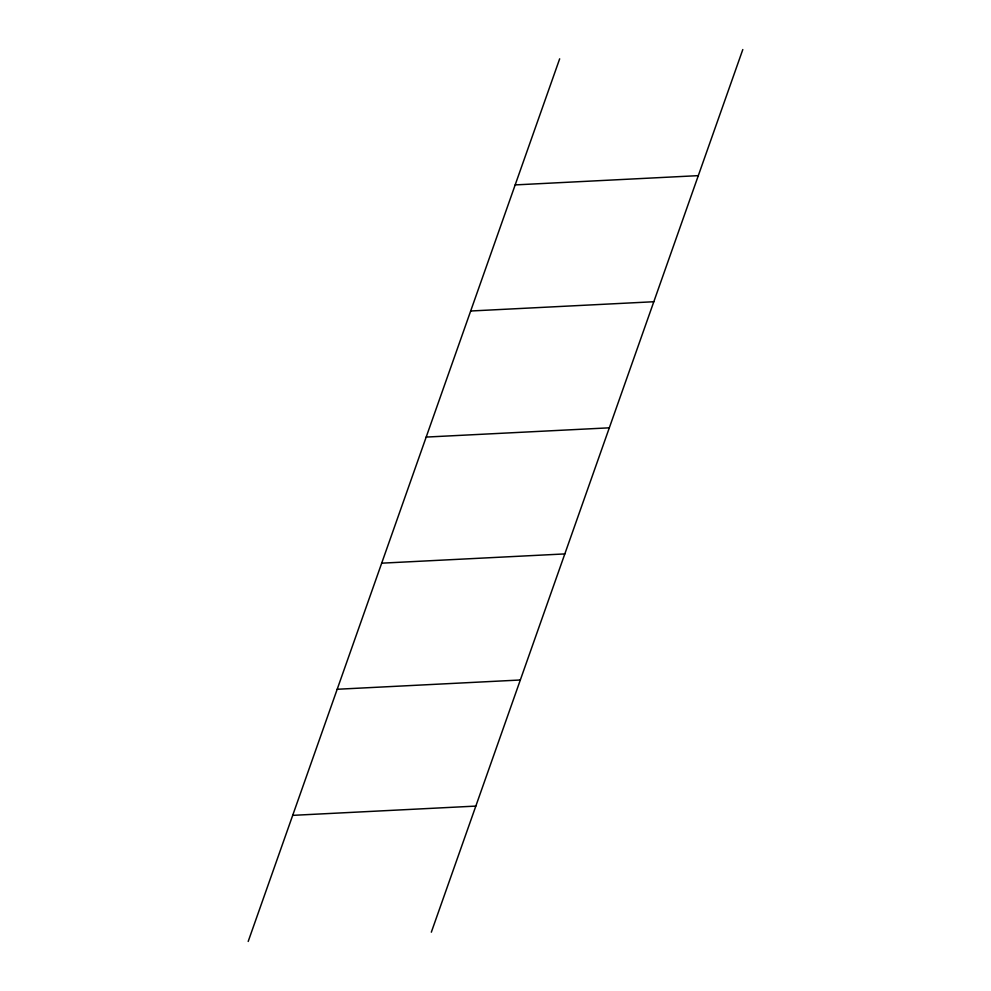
<?xml version="1.0" encoding="UTF-8"?>
<svg xmlns="http://www.w3.org/2000/svg" width="991" height="991" viewBox="0 0 991 991"><rect width="100%" height="100%" fill="white"/><g stroke="black" fill="none" stroke-linecap="round" stroke-linejoin="round"><path stroke-width="1.49" d="M248.196 941.45L559.667 58.816M431.333 932.184L742.804 49.55M515.171 184.908L698.308 175.642M470.675 311.001L653.812 301.735M426.18 437.081L609.316 427.827M381.684 563.173L564.82 553.919M337.188 689.265L520.325 679.999M292.692 815.358L475.829 806.092"/></g></svg>
